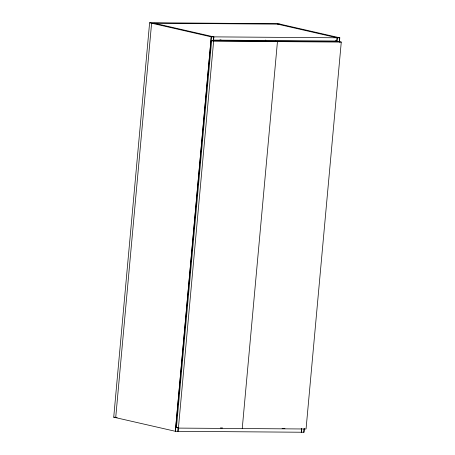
<?xml version="1.0" encoding="UTF-8"?>
<svg xmlns="http://www.w3.org/2000/svg" width="455" height="455" viewBox="0 0 455 455"><rect width="100%" height="100%" fill="white"/><g stroke="black" fill="none" stroke-linecap="round" stroke-linejoin="round"><path stroke-width="0.68" d="M149.621 22.75L211.296 36.866L175.402 431.306L113.727 417.195L149.621 22.75L278.124 23.694L339.8 37.805L339.413 42.048M211.649 40.694L213.628 41.149L178.417 428.058L176.438 427.609L211.649 40.694L339.293 41.627L341.273 42.082L306.061 428.997L178.263 428.098M178.229 427.78L177.973 431.329L178.292 427.791M213.48 40.404L213.804 36.866M213.549 40.421L213.867 36.883L154.177 23.222M265.595 41.45L265.726 40.034M242.242 428.53L277.453 41.615L275.468 41.16M301.585 428.684L301.329 432.233L301.654 428.695M336.842 41.308L337.161 37.771M336.91 41.325L337.229 37.788L277.533 24.126M304.156 428.701L303.9 432.25L304.224 428.718M339.345 42.031L339.731 37.793M280.104 24.143L151.606 23.205L115.706 417.644L117.128 417.656M339.8 37.805L211.234 36.849L175.334 431.295L303.9 432.25M213.628 41.149L341.273 42.082M113.727 417.195L115.143 417.201M176.438 427.609L177.854 427.615M220.402 427.927L222.529 427.945M282.1 428.382L284.932 428.4M335.5 40.688L336.933 41.018L213.577 40.114M219.993 39.841L221.363 40.154"/></g></svg>
